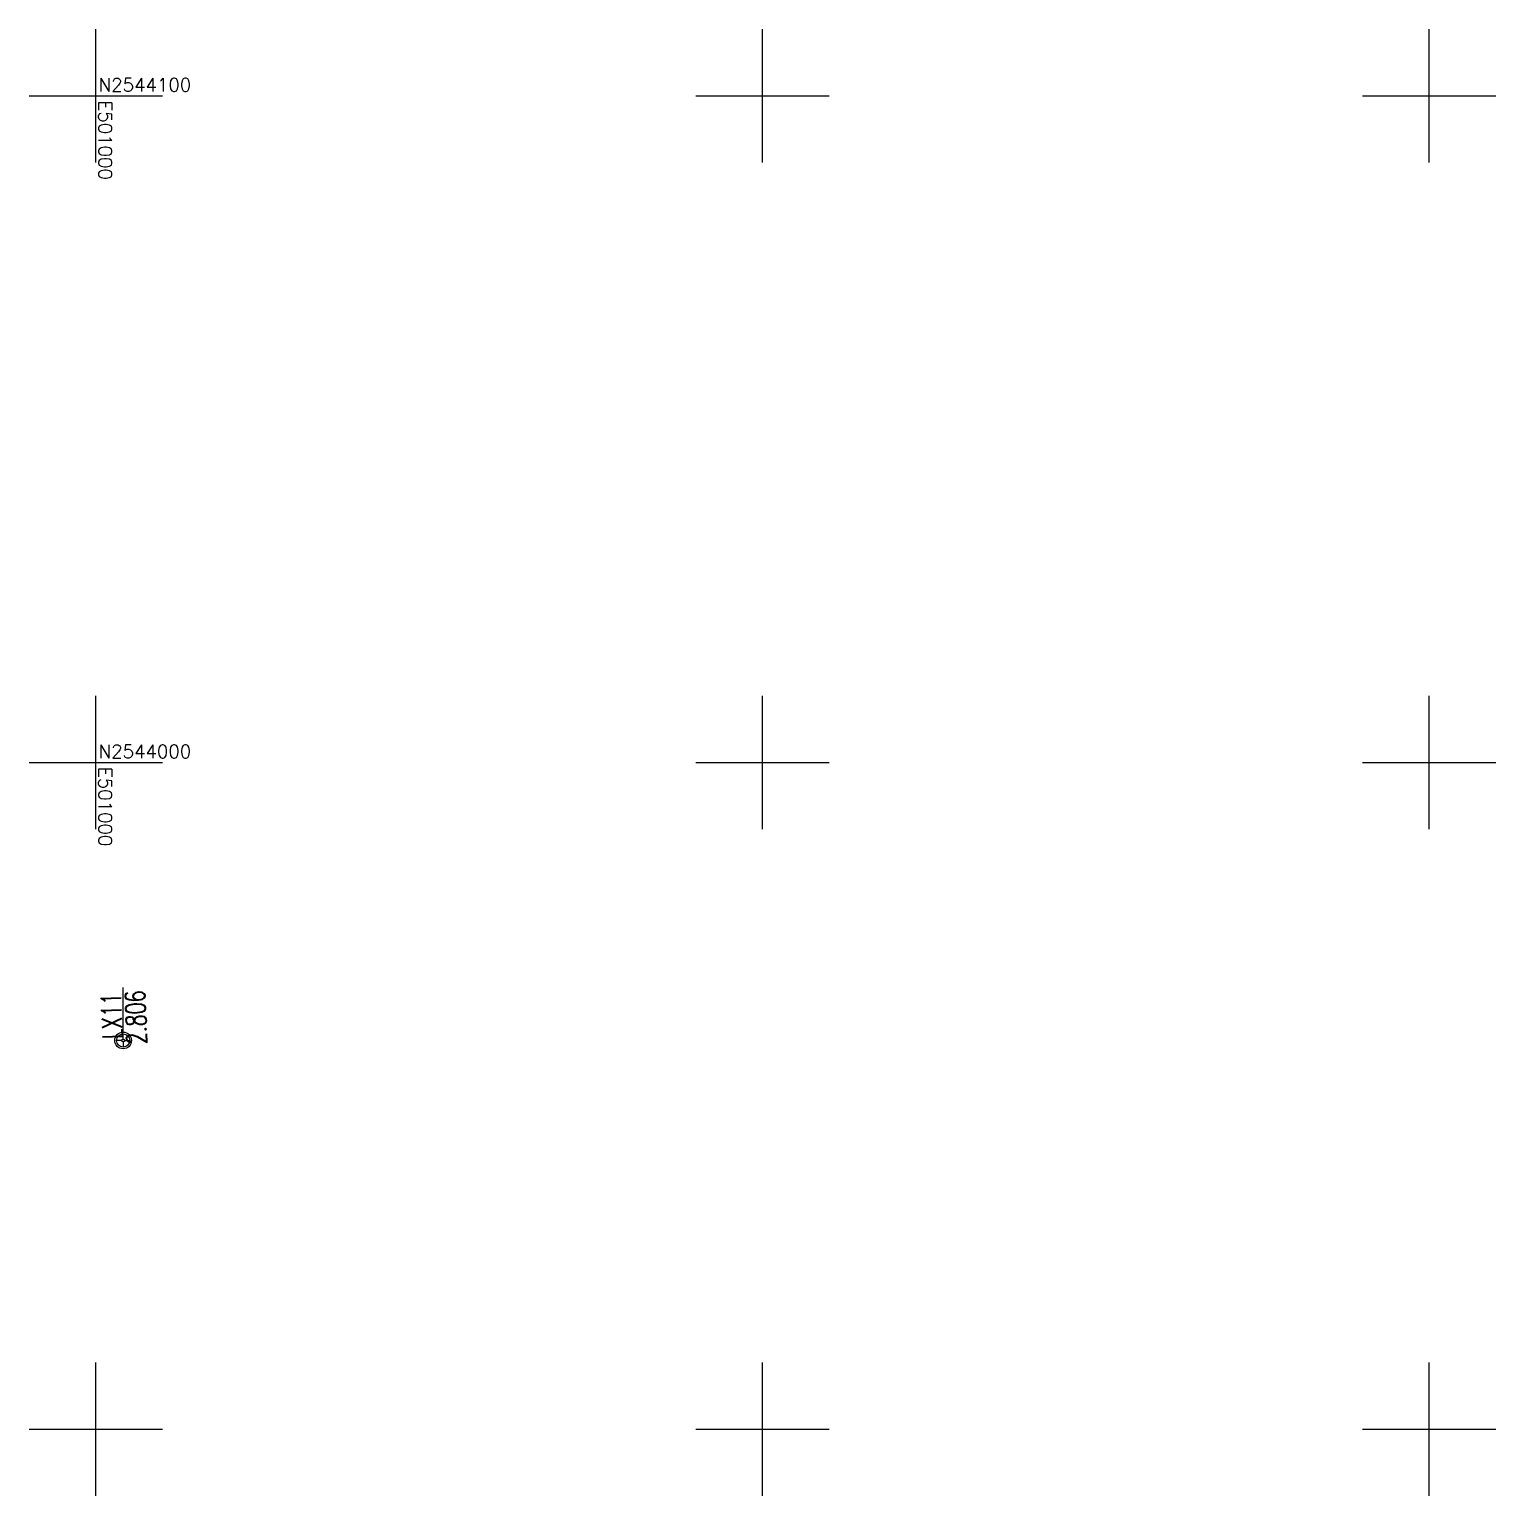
# Model space of a CAD drawing. Header units: inches. Extents: x 499362 to 502582, y 2541888 to 2545349.
# Drawn here: x 500990 to 501210, y 2543890 to 2544110 of the extents above; entities that cross this region are included whole.
import ezdxf
from ezdxf.enums import TextEntityAlignment as Align

# ---------------------------------------------------------------- set-up
doc = ezdxf.new("R2010")
doc.units = ezdxf.units.IN
doc.layers.add('坐标网', color=2, linetype='Continuous')
doc.layers.add('控制导线点', color=7, linetype='Continuous')
doc.styles.add('GTF_XW', font='simplex1.shx', dxfattribs={"width": 0.7, "bigfont": 'hztxt.shx'})
doc.styles.get("Standard").update_dxf_attribs({"font": 'simplex1.shx', "width": 0.7, "bigfont": 'hztxt.shx'})

# ---------------------------------------------------------------- blocks, each defined once
blk = doc.blocks.new('控制导线点')
at = {"layer": '控制导线点'}
for p, q in [((500962.192, 2543568.346, 3.298), (500962.192, 2543569.946)), ((500961.792, 2543567.946, 3.298), (500960.192, 2543567.946)), ((500962.192, 2543567.546, 3.298), (500962.192, 2543565.946)), ((500962.592, 2543567.946, 3.298), (500964.192, 2543567.946))]:
    blk.add_line(p, q, dxfattribs=at)
for centre, radius in [((500962.192, 2543567.946), 2.5), ((500962.192, 2543567.946), 2), ((500962.192, 2543567.946, 3.298), 0.4)]:
    blk.add_circle(centre, radius, dxfattribs=at)

msp = doc.modelspace()

# ---------------------------------------------------------------- linework, layer by layer
at = {"layer": '坐标网'}
for p, q in [((501000, 2544090), (501000, 2544110)), ((501100, 2544090), (501100, 2544110)), ((501200, 2544090), (501200, 2544110)), ((500990, 2544100), (501010, 2544100)), ((501090, 2544100), (501110, 2544100)), ((501190, 2544100), (501210, 2544100)), ((501000, 2543990), (501000, 2544010)), ((501100, 2543990), (501100, 2544010)), ((501200, 2543990), (501200, 2544010)), ((500990, 2544000), (501010, 2544000)), ((501090, 2544000), (501110, 2544000)), ((501190, 2544000), (501210, 2544000)), ((501000, 2543890), (501000, 2543910)), ((501100, 2543890), (501100, 2543910)), ((501200, 2543890), (501200, 2543910)), ((500990, 2543900), (501010, 2543900)), ((501090, 2543900), (501110, 2543900)), ((501190, 2543900), (501210, 2543900))]:
    msp.add_line(p, q, dxfattribs=at)
at = {"layer": '控制导线点'}
msp.add_line((501004.08, 2543959.54, -5.58), (501004.08, 2543966.22, -5.58), dxfattribs=at)

# ---------------------------------------------------------------- block references
at = {"layer": '控制导线点', "xscale": 0.5, "yscale": 0.5, "zscale": 0.5}
msp.add_blockref('控制导线点', (250522.98, 1272174.32, -0.42), dxfattribs=at)

# ---------------------------------------------------------------- texts
at = {"layer": '坐标网', "style": 'GTF_XW'}
for s, p in [('N2544100', (501000.4, 2544100.67)), ('N2544000', (501000.4, 2544000.67))]:
    msp.add_text(s, height=2, dxfattribs=at).set_placement(p)
for p in [(501000.4, 2544099.33), (501000.4, 2543999.33)]:
    msp.add_text('E501000', height=2, rotation=270, dxfattribs=at).set_placement(p)
at = {"layer": '控制导线点', "ltscale": 1000, "width": 0.7}
for s, p in [('LX11', (501002.25, 2543965.44, -7.83)), ('2.806', (501005.85, 2543965.8, -7.83))]:
    msp.add_text(s, height=3, rotation=91.9824, dxfattribs=at).set_placement(p, align=Align.MIDDLE_RIGHT)

doc.saveas('drawing.dxf')
